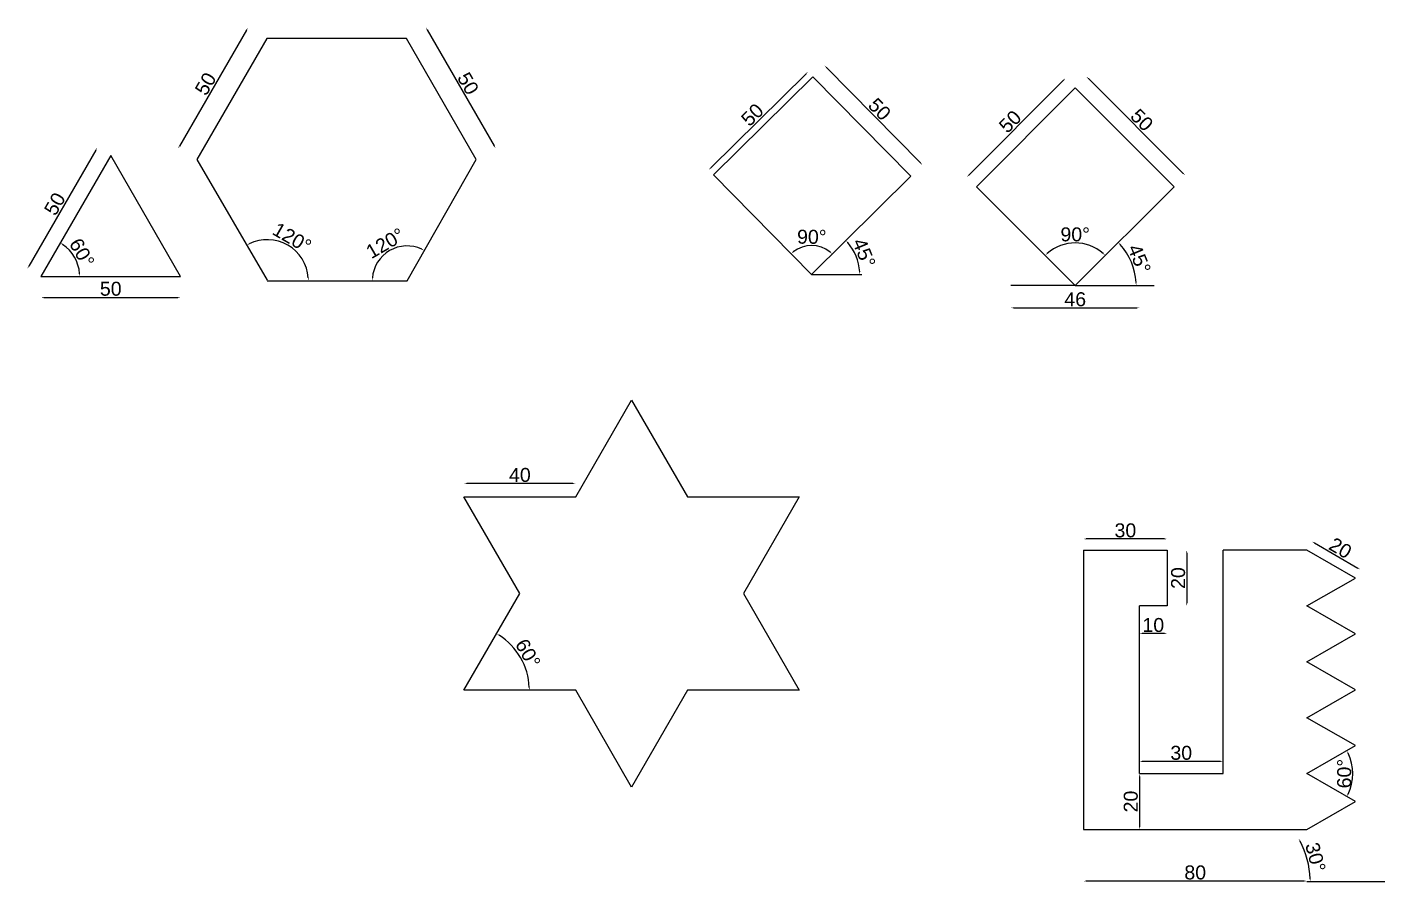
# Model space of a CAD drawing. Header units: inches. Extents: x 158 to 3269, y 262 to 1673.
# Drawn here: x 999.2 to 1487.8, y 262 to 567.9 of the extents above; entities that cross this region are included whole.
import ezdxf

# ---------------------------------------------------------------- set-up
doc = ezdxf.new("R2010")
doc.units = ezdxf.units.IN
doc.header["$MEASUREMENT"] = 0
doc.styles.get("Standard").update_dxf_attribs({"font": 'arial.ttf'})
doc.dimstyles.get("Standard").update_dxf_attribs({"dimtxt": 5, "dimasz": 1, "dimexe": 0.18, "dimexo": 0.0625, "dimgap": 0.5, "dimtad": 1, "dimtoh": 1, "dimdec": 0, "dimdsep": 46, "dimtxsty": 'Standard', "dimcen": 1, "dimse1": 1, "dimse2": 1, "dimclrt": 2, "dimadec": 0, "dimazin": 0, "dimtfac": 1, "dimtdec": 0, "dimtofl": 0, "dimtmove": 0, "dimatfit": 3, "dimfxl": 1, "dimtfillclr": 2, "dimtolj": 1, "dimtzin": 0, "dimarcsym": 0})

# ---------------------------------------------------------------- blocks, each defined once
blk = doc.blocks.new('*D45')
at = {"color": 0, "lineweight": -2, "transparency": 16777216}
blk.add_line((1023.67, 523.93), (999.67, 482.36), dxfattribs=at)
at = {"color": 0, "transparency": 16777216}
for points in [[(1023.53, 524.01), (1023.82, 523.85), (1024.17, 524.8)], [(999.53, 482.44), (999.82, 482.28), (999.17, 481.49)]]:
    blk.add_solid(points, dxfattribs=at)
at = {"layer": 'Defpoints', "color": 0, "transparency": 16777216}
for p in [(1029.03, 521.99), (999.17, 481.49), (1004.03, 478.69)]:
    blk.add_point(p, dxfattribs=at)
at = {"color": 2, "transparency": 16777216, "insert": (1009.03, 504.67), "char_height": 5, "attachment_point": 5, "rotation": 60}
blk.add_mtext('\\A1;50', dxfattribs=at)
blk = doc.blocks.new('*D46')
at = {"color": 0, "lineweight": -2, "transparency": 16777216}
blk.add_line((1005.03, 471.22), (1053.03, 471.22), dxfattribs=at)
at = {"color": 0, "transparency": 16777216}
for points in [[(1005.03, 471.39), (1005.03, 471.06), (1004.03, 471.22)], [(1053.03, 471.39), (1053.03, 471.06), (1054.03, 471.22)]]:
    blk.add_solid(points, dxfattribs=at)
at = {"layer": 'Defpoints', "color": 0, "transparency": 16777216}
for p in [(1004.03, 478.69), (1054.03, 478.69), (1054.03, 471.22)]:
    blk.add_point(p, dxfattribs=at)
at = {"color": 2, "transparency": 16777216, "insert": (1029.03, 474.27), "char_height": 5, "attachment_point": 5}
blk.add_mtext('\\A1;50', dxfattribs=at)
blk = doc.blocks.new('*D47')
at = {"color": 0, "lineweight": -2, "transparency": 16777216}
blk.add_arc((1004.03, 478.69), 13.9, 4.1215, 55.8785, dxfattribs=at)
at = {"color": 0, "transparency": 16777216}
for points in [[(1011.75, 490.06), (1011.92, 490.34), (1010.99, 490.73)], [(1018.07, 479.69), (1017.74, 479.68), (1017.94, 478.69)]]:
    blk.add_solid(points, dxfattribs=at)
at = {"layer": 'Defpoints', "color": 0, "transparency": 16777216}
for p in [(1029.03, 521.99), (1017.1, 483.44), (1004.03, 478.69), (1004.03, 478.69), (1054.03, 478.69)]:
    blk.add_point(p, dxfattribs=at)
at = {"color": 2, "transparency": 16777216, "insert": (1018.72, 487.17), "char_height": 5, "attachment_point": 5, "rotation": 300}
blk.add_mtext('\\A1;60°', dxfattribs=at)
blk = doc.blocks.new('*D48')
at = {"color": 0, "lineweight": -2, "transparency": 16777216}
blk.add_line((1077.62, 566.91), (1053.62, 525.34), dxfattribs=at)
at = {"color": 0, "transparency": 16777216}
for points in [[(1077.48, 567), (1077.76, 566.83), (1078.12, 567.78)], [(1053.48, 525.43), (1053.76, 525.26), (1053.12, 524.48)]]:
    blk.add_solid(points, dxfattribs=at)
at = {"layer": 'Defpoints', "color": 0, "transparency": 16777216}
for p in [(1084.85, 563.89), (1053.12, 524.48), (1059.85, 520.59)]:
    blk.add_point(p, dxfattribs=at)
at = {"color": 2, "transparency": 16777216, "insert": (1062.98, 547.66), "char_height": 5, "attachment_point": 5, "rotation": 60}
blk.add_mtext('\\A1;50', dxfattribs=at)
blk = doc.blocks.new('*D49')
at = {"color": 0, "lineweight": -2, "transparency": 16777216}
blk.add_line((1142.28, 567.03), (1166.28, 525.46), dxfattribs=at)
at = {"color": 0, "transparency": 16777216}
for points in [[(1142.42, 567.11), (1142.13, 566.94), (1141.78, 567.89)], [(1166.42, 525.54), (1166.13, 525.37), (1166.78, 524.59)]]:
    blk.add_solid(points, dxfattribs=at)
at = {"layer": 'Defpoints', "color": 0, "transparency": 16777216}
for p in [(1134.85, 563.89), (1166.78, 524.59), (1159.85, 520.59)]:
    blk.add_point(p, dxfattribs=at)
at = {"color": 2, "transparency": 16777216, "insert": (1156.92, 547.77), "char_height": 5, "attachment_point": 5, "rotation": 300}
blk.add_mtext('\\A1;50', dxfattribs=at)
blk = doc.blocks.new('*D50')
at = {"color": 0, "lineweight": -2, "transparency": 16777216}
blk.add_arc((1085.07, 477.17), 14.7, 3.8976, 116.2461, dxfattribs=at)
at = {"color": 0, "transparency": 16777216}
for points in [[(1078.65, 490.21), (1078.49, 490.5), (1077.69, 489.88)], [(1099.91, 478.17), (1099.57, 478.16), (1099.77, 477.17)]]:
    blk.add_solid(points, dxfattribs=at)
at = {"layer": 'Defpoints', "color": 0, "transparency": 16777216}
for p in [(1059.85, 520.59), (1096.33, 486.63), (1084.96, 477.35), (1085.07, 477.17), (1135.07, 477.17)]:
    blk.add_point(p, dxfattribs=at)
at = {"color": 2, "transparency": 16777216, "insert": (1093.93, 492.55), "char_height": 5, "attachment_point": 5, "rotation": 330.0718}
blk.add_mtext('\\A1;120°', dxfattribs=at)
blk = doc.blocks.new('*D51')
at = {"color": 0, "lineweight": -2, "transparency": 16777216}
blk.add_arc((1135.07, 477.17), 12.46, 64.887, 175.4004, dxfattribs=at)
at = {"color": 0, "transparency": 16777216}
for points in [[(1140.43, 488.6), (1140.28, 488.3), (1141.25, 487.99)], [(1122.82, 478.16), (1122.48, 478.17), (1122.61, 477.17)]]:
    blk.add_solid(points, dxfattribs=at)
at = {"layer": 'Defpoints', "color": 0, "transparency": 16777216}
for p in [(1159.85, 520.59), (1132.87, 489.43), (1085.07, 477.17), (1135.07, 477.17), (1135.07, 477.17)]:
    blk.add_point(p, dxfattribs=at)
at = {"color": 2, "transparency": 16777216, "insert": (1127.28, 490.58), "char_height": 5, "attachment_point": 5, "rotation": 30.1437}
blk.add_mtext('\\A1;120°', dxfattribs=at)
blk = doc.blocks.new('*D52')
at = {"color": 0, "lineweight": -2, "transparency": 16777216}
blk.add_arc((1279.84, 479.41), 17.26, 3.3192, 41.3302, dxfattribs=at)
at = {"color": 0, "transparency": 16777216}
for points in [[(1292.68, 490.7), (1292.93, 490.93), (1292.12, 491.55)], [(1297.24, 480.42), (1296.91, 480.41), (1297.1, 479.41)]]:
    blk.add_solid(points, dxfattribs=at)
at = {"layer": 'Defpoints', "color": 0, "transparency": 16777216}
for p in [(1315.41, 514.55), (1296.53, 483.85), (1279.84, 479.41), (1279.84, 479.41), (1297.81, 479.41)]:
    blk.add_point(p, dxfattribs=at)
at = {"color": 2, "transparency": 16777216, "insert": (1298.62, 487.13), "char_height": 5, "attachment_point": 5, "rotation": 292.3247}
blk.add_mtext('\\A1;45°', dxfattribs=at)
blk = doc.blocks.new('*D53')
at = {"color": 0, "lineweight": -2, "transparency": 16777216}
blk.add_line((1277.86, 551.29), (1243.73, 517.53), dxfattribs=at)
at = {"color": 0, "transparency": 16777216}
for points in [[(1277.74, 551.41), (1277.97, 551.17), (1278.57, 551.99)], [(1243.62, 517.65), (1243.85, 517.41), (1243.02, 516.83)]]:
    blk.add_solid(points, dxfattribs=at)
at = {"layer": 'Defpoints', "color": 0, "transparency": 16777216}
for p in [(1280.34, 550.19), (1243.02, 516.83), (1244.8, 515.03)]:
    blk.add_point(p, dxfattribs=at)
at = {"color": 2, "transparency": 16777216, "insert": (1258.65, 536.58), "char_height": 5, "attachment_point": 5, "rotation": 44.691}
blk.add_mtext('\\A1;50', dxfattribs=at)
blk = doc.blocks.new('*D54')
at = {"color": 0, "lineweight": -2, "transparency": 16777216}
blk.add_line((1285.17, 553.54), (1318.83, 519.32), dxfattribs=at)
at = {"color": 0, "transparency": 16777216}
for points in [[(1285.29, 553.65), (1285.05, 553.42), (1284.47, 554.25)], [(1318.95, 519.44), (1318.71, 519.2), (1319.53, 518.61)]]:
    blk.add_solid(points, dxfattribs=at)
at = {"layer": 'Defpoints', "color": 0, "transparency": 16777216}
for p in [(1280.34, 550.19), (1319.53, 518.61), (1315.41, 514.55)]:
    blk.add_point(p, dxfattribs=at)
at = {"color": 2, "transparency": 16777216, "insert": (1304.18, 538.57), "char_height": 5, "attachment_point": 5, "rotation": 314.5341}
blk.add_mtext('\\A1;50', dxfattribs=at)
blk = doc.blocks.new('*D55')
at = {"color": 0, "lineweight": -2, "transparency": 16777216}
blk.add_arc((1279.84, 479.41), 10.39, 50.1643, 129.0191, dxfattribs=at)
at = {"color": 0, "transparency": 16777216}
for points in [[(1273.41, 487.37), (1273.19, 487.61), (1272.55, 486.82)], [(1286.61, 487.52), (1286.39, 487.27), (1287.23, 486.72)]]:
    blk.add_solid(points, dxfattribs=at)
at = {"layer": 'Defpoints', "color": 0, "transparency": 16777216}
for p in [(1244.8, 515.03), (1315.41, 514.55), (1282.6, 489.44), (1279.84, 479.41), (1279.84, 479.41)]:
    blk.add_point(p, dxfattribs=at)
at = {"color": 2, "transparency": 16777216, "insert": (1279.94, 492.86), "char_height": 5, "attachment_point": 5, "rotation": 359.5917}
blk.add_mtext('\\A1;90°', dxfattribs=at)
blk = doc.blocks.new('*D56')
at = {"color": 0, "lineweight": -2, "transparency": 16777216}
blk.add_arc((1374.19, 475.49), 15.19, 48.7736, 131.2264, dxfattribs=at)
at = {"color": 0, "transparency": 16777216}
for points in [[(1364.3, 486.79), (1364.07, 487.03), (1363.45, 486.23)], [(1384.31, 487.03), (1384.09, 486.79), (1384.93, 486.23)]]:
    blk.add_solid(points, dxfattribs=at)
at = {"layer": 'Defpoints', "color": 0, "transparency": 16777216}
for p in [(1338.84, 510.84), (1409.55, 510.84), (1378.12, 490.16), (1374.19, 475.49), (1374.19, 475.49)]:
    blk.add_point(p, dxfattribs=at)
at = {"color": 2, "transparency": 16777216, "insert": (1374.19, 493.73), "char_height": 5, "attachment_point": 5}
blk.add_mtext('\\A1;90°', dxfattribs=at)
blk = doc.blocks.new('*D57')
at = {"color": 0, "lineweight": -2, "transparency": 16777216}
blk.add_arc((1374.19, 475.49), 21.8, 2.629, 42.371, dxfattribs=at)
at = {"color": 0, "transparency": 16777216}
for points in [[(1390.17, 490.06), (1390.41, 490.29), (1389.6, 490.9)], [(1396.13, 476.49), (1395.8, 476.48), (1395.99, 475.49)]]:
    blk.add_solid(points, dxfattribs=at)
at = {"layer": 'Defpoints', "color": 0, "transparency": 16777216}
for p in [(1409.55, 510.84), (1395.24, 481.13), (1374.19, 475.49), (1374.19, 475.49), (1402.39, 475.49)]:
    blk.add_point(p, dxfattribs=at)
at = {"color": 2, "transparency": 16777216, "insert": (1397.14, 484.99), "char_height": 5, "attachment_point": 5, "rotation": 292.5}
blk.add_mtext('\\A1;45°', dxfattribs=at)
blk = doc.blocks.new('*D58')
at = {"color": 0, "lineweight": -2, "transparency": 16777216}
blk.add_line((1370.03, 548.95), (1336.09, 515.01), dxfattribs=at)
at = {"color": 0, "transparency": 16777216}
for points in [[(1369.91, 549.07), (1370.15, 548.83), (1370.74, 549.65)], [(1335.97, 515.12), (1336.2, 514.89), (1335.38, 514.3)]]:
    blk.add_solid(points, dxfattribs=at)
at = {"layer": 'Defpoints', "color": 0, "transparency": 16777216}
for p in [(1374.19, 546.2), (1335.38, 514.3), (1338.84, 510.84)]:
    blk.add_point(p, dxfattribs=at)
at = {"color": 2, "transparency": 16777216, "insert": (1350.9, 534.14), "char_height": 5, "attachment_point": 5, "rotation": 45}
blk.add_mtext('\\A1;50', dxfattribs=at)
blk = doc.blocks.new('*D59')
at = {"color": 0, "lineweight": -2, "transparency": 16777216}
blk.add_line((1378.92, 549.52), (1412.86, 515.58), dxfattribs=at)
at = {"color": 0, "transparency": 16777216}
for points in [[(1379.04, 549.64), (1378.81, 549.4), (1378.22, 550.22)], [(1412.98, 515.69), (1412.75, 515.46), (1413.57, 514.87)]]:
    blk.add_solid(points, dxfattribs=at)
at = {"layer": 'Defpoints', "color": 0, "transparency": 16777216}
for p in [(1374.19, 546.2), (1413.57, 514.87), (1409.55, 510.84)]:
    blk.add_point(p, dxfattribs=at)
at = {"color": 2, "transparency": 16777216, "insert": (1398.05, 534.71), "char_height": 5, "attachment_point": 5, "rotation": 315}
blk.add_mtext('\\A1;50', dxfattribs=at)
blk = doc.blocks.new('*D60')
at = {"color": 0, "lineweight": -2, "transparency": 16777216}
blk.add_line((1352.19, 467.46), (1396.19, 467.46), dxfattribs=at)
at = {"color": 0, "transparency": 16777216}
for points in [[(1352.19, 467.63), (1352.19, 467.29), (1351.19, 467.46)], [(1396.19, 467.63), (1396.19, 467.29), (1397.19, 467.46)]]:
    blk.add_solid(points, dxfattribs=at)
at = {"layer": 'Defpoints', "color": 0, "transparency": 16777216}
for p in [(1351.19, 471.93), (1397.19, 471.93), (1397.19, 467.46)]:
    blk.add_point(p, dxfattribs=at)
at = {"color": 2, "transparency": 16777216, "insert": (1374.19, 470.51), "char_height": 5, "attachment_point": 5}
blk.add_mtext('\\A1;46', dxfattribs=at)
blk = doc.blocks.new('*D61')
at = {"color": 0, "lineweight": -2, "transparency": 16777216}
blk.add_line((1194.45, 404.56), (1156.45, 404.56), dxfattribs=at)
at = {"color": 0, "transparency": 16777216}
for points in [[(1156.45, 404.73), (1156.45, 404.4), (1155.45, 404.56)], [(1194.45, 404.73), (1194.45, 404.4), (1195.45, 404.56)]]:
    blk.add_solid(points, dxfattribs=at)
at = {"layer": 'Defpoints', "color": 0, "transparency": 16777216}
for p in [(1155.45, 404.56), (1155.45, 399.83), (1195.45, 399.83)]:
    blk.add_point(p, dxfattribs=at)
at = {"color": 2, "transparency": 16777216, "insert": (1175.45, 407.62), "char_height": 5, "attachment_point": 5}
blk.add_mtext('\\A1;40', dxfattribs=at)
blk = doc.blocks.new('*D62')
at = {"color": 0, "lineweight": -2, "transparency": 16777216}
blk.add_arc((1155.45, 330.54), 23.38, 2.4508, 57.5492, dxfattribs=at)
at = {"color": 0, "transparency": 16777216}
for points in [[(1167.91, 350.13), (1168.08, 350.41), (1167.14, 350.79)], [(1178.97, 331.55), (1178.64, 331.54), (1178.83, 330.54)]]:
    blk.add_solid(points, dxfattribs=at)
at = {"layer": 'Defpoints', "color": 0, "transparency": 16777216}
for p in [(1175.45, 365.18), (1177.42, 338.54), (1155.45, 330.54), (1155.45, 330.54), (1195.45, 330.54)]:
    blk.add_point(p, dxfattribs=at)
at = {"color": 2, "transparency": 16777216, "insert": (1178.34, 343.76), "char_height": 5, "attachment_point": 5, "rotation": 300}
blk.add_mtext('\\A1;60°', dxfattribs=at)
blk = doc.blocks.new('*D63')
at = {"color": 0, "lineweight": -2, "transparency": 16777216}
blk.add_arc((1457.14, 300.73), 16.4, 333.4951, 26.5049, dxfattribs=at)
at = {"color": 0, "transparency": 16777216}
for points in [[(1471.66, 307.97), (1471.96, 308.13), (1471.34, 308.93)], [(1471.96, 293.34), (1471.66, 293.5), (1471.34, 292.54)]]:
    blk.add_solid(points, dxfattribs=at)
at = {"layer": 'Defpoints', "color": 0, "transparency": 16777216}
for p in [(1474.46, 310.73), (1457.14, 300.73), (1457.14, 300.73), (1473.29, 297.89), (1474.46, 290.73)]:
    blk.add_point(p, dxfattribs=at)
at = {"color": 2, "transparency": 16777216, "insert": (1470.48, 300.73), "char_height": 5, "attachment_point": 5, "rotation": 90}
blk.add_mtext('\\A1;60°', dxfattribs=at)
blk = doc.blocks.new('*D64')
at = {"color": 0, "lineweight": -2, "transparency": 16777216}
blk.add_arc((1427.56, 262.05), 30.72, 1.8651, 28.1349, dxfattribs=at)
at = {"color": 0, "transparency": 16777216}
for points in [[(1454.5, 276.46), (1454.79, 276.62), (1454.16, 277.42)], [(1458.43, 263.06), (1458.09, 263.05), (1458.28, 262.05)]]:
    blk.add_solid(points, dxfattribs=at)
at = {"layer": 'Defpoints', "color": 0, "transparency": 16777216}
for p in [(1477.23, 290.73), (1459.91, 280.73), (1457.81, 267.39), (1459.91, 262.05), (1487.81, 262.05)]:
    blk.add_point(p, dxfattribs=at)
at = {"color": 2, "transparency": 16777216, "insert": (1460.18, 270.8), "char_height": 5, "attachment_point": 5, "rotation": 285}
blk.add_mtext('\\A1;30°', dxfattribs=at)
blk = doc.blocks.new('*D65')
at = {"color": 0, "lineweight": -2, "transparency": 16777216}
blk.add_line((1456.14, 262.26), (1378.14, 262.26), dxfattribs=at)
at = {"color": 0, "transparency": 16777216}
for points in [[(1378.14, 262.42), (1378.14, 262.09), (1377.14, 262.26)], [(1456.14, 262.42), (1456.14, 262.09), (1457.14, 262.26)]]:
    blk.add_solid(points, dxfattribs=at)
at = {"layer": 'Defpoints', "color": 0, "transparency": 16777216}
for p in [(1377.14, 280.73), (1457.14, 280.73), (1377.14, 262.26)]:
    blk.add_point(p, dxfattribs=at)
at = {"color": 2, "transparency": 16777216, "insert": (1417.14, 265.31), "char_height": 5, "attachment_point": 5}
blk.add_mtext('\\A1;80', dxfattribs=at)
blk = doc.blocks.new('*D66')
at = {"color": 0, "lineweight": -2, "transparency": 16777216}
blk.add_line((1397.14, 299.73), (1397.14, 281.73), dxfattribs=at)
at = {"color": 0, "transparency": 16777216}
for points in [[(1396.97, 299.73), (1397.31, 299.73), (1397.14, 300.73)], [(1396.97, 281.73), (1397.31, 281.73), (1397.14, 280.73)]]:
    blk.add_solid(points, dxfattribs=at)
at = {"layer": 'Defpoints', "color": 0, "transparency": 16777216}
for p in [(1397.14, 300.73), (1397.14, 280.73), (1397.14, 280.73)]:
    blk.add_point(p, dxfattribs=at)
at = {"color": 2, "transparency": 16777216, "insert": (1394.09, 290.73), "char_height": 5, "attachment_point": 5, "rotation": 90}
blk.add_mtext('\\A1;20', dxfattribs=at)
blk = doc.blocks.new('*D67')
at = {"color": 0, "lineweight": -2, "transparency": 16777216}
blk.add_line((1406.14, 350.84), (1398.14, 350.84), dxfattribs=at)
at = {"color": 0, "transparency": 16777216}
for points in [[(1398.14, 351), (1398.14, 350.67), (1397.14, 350.84)], [(1406.14, 351), (1406.14, 350.67), (1407.14, 350.84)]]:
    blk.add_solid(points, dxfattribs=at)
at = {"layer": 'Defpoints', "color": 0, "transparency": 16777216}
for p in [(1397.14, 355.79), (1407.14, 355.79), (1397.14, 350.84)]:
    blk.add_point(p, dxfattribs=at)
at = {"color": 2, "transparency": 16777216, "insert": (1402.14, 353.89), "char_height": 5, "attachment_point": 5}
blk.add_mtext('\\A1;10', dxfattribs=at)
blk = doc.blocks.new('*D68')
at = {"color": 0, "lineweight": -2, "transparency": 16777216}
blk.add_line((1414.09, 379.73), (1414.09, 361.73), dxfattribs=at)
at = {"color": 0, "transparency": 16777216}
for points in [[(1413.92, 379.73), (1414.25, 379.73), (1414.09, 380.73)], [(1413.92, 361.73), (1414.25, 361.73), (1414.09, 360.73)]]:
    blk.add_solid(points, dxfattribs=at)
at = {"layer": 'Defpoints', "color": 0, "transparency": 16777216}
for p in [(1407.14, 380.73), (1407.14, 360.73), (1414.09, 360.73)]:
    blk.add_point(p, dxfattribs=at)
at = {"color": 2, "transparency": 16777216, "insert": (1411.03, 370.73), "char_height": 5, "attachment_point": 5, "rotation": 90}
blk.add_mtext('\\A1;20', dxfattribs=at)
blk = doc.blocks.new('*D69')
at = {"color": 0, "lineweight": -2, "transparency": 16777216}
blk.add_line((1406.14, 384.72), (1378.14, 384.72), dxfattribs=at)
at = {"color": 0, "transparency": 16777216}
for points in [[(1378.14, 384.88), (1378.14, 384.55), (1377.14, 384.72)], [(1406.14, 384.88), (1406.14, 384.55), (1407.14, 384.72)]]:
    blk.add_solid(points, dxfattribs=at)
at = {"layer": 'Defpoints', "color": 0, "transparency": 16777216}
for p in [(1377.14, 384.72), (1377.14, 380.73), (1407.14, 380.73)]:
    blk.add_point(p, dxfattribs=at)
at = {"color": 2, "transparency": 16777216, "insert": (1392.14, 387.77), "char_height": 5, "attachment_point": 5}
blk.add_mtext('\\A1;30', dxfattribs=at)
blk = doc.blocks.new('*D70')
at = {"color": 0, "lineweight": -2, "transparency": 16777216}
blk.add_line((1459.78, 383.3), (1475.37, 374.3), dxfattribs=at)
at = {"color": 0, "transparency": 16777216}
for points in [[(1459.86, 383.45), (1459.69, 383.16), (1458.91, 383.8)], [(1475.45, 374.45), (1475.28, 374.16), (1476.23, 373.8)]]:
    blk.add_solid(points, dxfattribs=at)
at = {"layer": 'Defpoints', "color": 0, "transparency": 16777216}
for p in [(1457.14, 380.73), (1476.23, 373.8), (1474.46, 370.73)]:
    blk.add_point(p, dxfattribs=at)
at = {"color": 2, "transparency": 16777216, "insert": (1469.1, 381.45), "char_height": 5, "attachment_point": 5, "rotation": 330}
blk.add_mtext('\\A1;20', dxfattribs=at)
blk = doc.blocks.new('*D71')
at = {"color": 0, "lineweight": -2, "transparency": 16777216}
blk.add_line((1426.14, 305.09), (1398.14, 305.09), dxfattribs=at)
at = {"color": 0, "transparency": 16777216}
for points in [[(1398.14, 305.25), (1398.14, 304.92), (1397.14, 305.09)], [(1426.14, 305.25), (1426.14, 304.92), (1427.14, 305.09)]]:
    blk.add_solid(points, dxfattribs=at)
at = {"layer": 'Defpoints', "color": 0, "transparency": 16777216}
for p in [(1397.14, 305.09), (1397.14, 300.73), (1427.14, 300.73)]:
    blk.add_point(p, dxfattribs=at)
at = {"color": 2, "transparency": 16777216, "insert": (1412.14, 308.14), "char_height": 5, "attachment_point": 5}
blk.add_mtext('\\A1;30', dxfattribs=at)

msp = doc.modelspace()

# ---------------------------------------------------------------- linework, layer by layer
for p, q in [((1084.85, 563.89), (1059.85, 520.59)), ((1134.85, 563.89), (1084.85, 563.89)), ((1159.85, 520.59), (1134.85, 563.89)), ((1280.34, 550.19), (1244.8, 515.03)), ((1315.41, 514.55), (1280.34, 550.19)), ((1374.19, 546.2), (1338.84, 510.84)), ((1409.55, 510.84), (1374.19, 546.2)), ((1029.03, 521.99), (1004.03, 478.69)), ((1054.03, 478.69), (1029.03, 521.99)), ((1059.85, 520.59), (1084.96, 477.35)), ((1135.07, 477.17), (1159.85, 520.59)), ((1244.8, 515.03), (1279.84, 479.41)), ((1279.84, 479.41), (1315.41, 514.55)), ((1338.84, 510.84), (1374.19, 475.49)), ((1374.19, 475.49), (1409.55, 510.84)), ((1279.84, 479.41), (1297.81, 479.41)), ((1004.03, 478.69), (1054.03, 478.69)), ((1085.07, 477.17), (1135.07, 477.17)), ((1374.19, 475.49), (1351.19, 475.49)), ((1374.19, 475.49), (1374.19, 475.49)), ((1374.19, 475.49), (1402.39, 475.49)), ((1374.19, 475.49), (1397.19, 475.49)), ((1195.45, 399.83), (1215.45, 434.47)), ((1215.45, 434.47), (1235.45, 399.83)), ((1155.45, 399.83), (1195.45, 399.83)), ((1175.45, 365.18), (1155.45, 399.83)), ((1235.45, 399.83), (1275.45, 399.83)), ((1275.45, 399.83), (1255.45, 365.18)), ((1377.14, 380.73), (1377.14, 280.73)), ((1377.14, 380.73), (1407.14, 380.73)), ((1407.14, 380.73), (1407.14, 360.73)), ((1427.14, 300.73), (1427.14, 380.73)), ((1457.14, 380.73), (1427.14, 380.73)), ((1474.46, 370.73), (1457.14, 380.73)), ((1457.14, 360.73), (1474.46, 370.73)), ((1155.45, 330.54), (1175.45, 365.18)), ((1255.45, 365.18), (1275.45, 330.54)), ((1407.14, 360.73), (1397.14, 360.73)), ((1397.14, 300.73), (1397.14, 360.73)), ((1474.46, 350.73), (1457.14, 360.73)), ((1457.14, 340.73), (1474.46, 350.73)), ((1474.46, 330.73), (1457.14, 340.73)), ((1195.45, 330.54), (1155.45, 330.54)), ((1215.45, 295.9), (1195.45, 330.54)), ((1235.45, 330.54), (1215.45, 295.9)), ((1275.45, 330.54), (1235.45, 330.54)), ((1457.14, 320.73), (1474.46, 330.73)), ((1474.46, 310.73), (1457.14, 320.73)), ((1457.14, 300.73), (1474.46, 310.73)), ((1397.14, 300.73), (1427.14, 300.73)), ((1474.46, 290.73), (1457.14, 300.73)), ((1457.14, 280.73), (1474.46, 290.73)), ((1377.14, 280.73), (1457.14, 280.73)), ((1377.14, 280.73), (1397.14, 280.73)), ((1457.14, 262.05), (1485.04, 262.05))]:
    msp.add_line(p, q)

# ---------------------------------------------------------------- dimensions: what is measured, and where the dimension line sits
for p1, p2, distance, picture, middle in [((1084.85, 563.89), (1059.85, 520.59), -7.77, '*D48', (1062.98, 547.66)), ((1134.85, 563.89), (1159.85, 520.59), 8, '*D49', (1156.92, 547.77)), ((1280.34, 550.19), (1315.41, 514.55), 5.78, '*D54', (1304.18, 538.57)), ((1280.34, 550.19), (1244.8, 515.03), -2.53, '*D53', (1258.65, 536.58)), ((1374.19, 546.2), (1338.84, 510.84), -4.89, '*D58', (1350.9, 534.14)), ((1374.19, 546.2), (1409.55, 510.84), 5.69, '*D59', (1398.05, 534.71)), ((1029.03, 521.99), (1004.03, 478.69), -5.61, '*D45', (1009.03, 504.67)), ((1004.03, 478.69), (1054.03, 478.69), -7.47, '*D46', (1029.03, 474.27)), ((1407.14, 380.73), (1377.14, 380.73), -3.98, '*D69', (1392.14, 387.77)), ((1457.14, 380.73), (1474.46, 370.73), 3.54, '*D70', (1469.1, 381.45)), ((1407.14, 380.73), (1407.14, 360.73), 6.95, '*D68', (1411.03, 370.73)), ((1407.14, 355.79), (1397.14, 355.79), 4.95, '*D67', (1402.14, 353.89)), ((1427.14, 300.73), (1397.14, 300.73), -4.35, '*D71', (1412.14, 308.14)), ((1397.14, 300.73), (1397.14, 280.73), 0, '*D66', (1394.09, 290.73)), ((1457.14, 280.73), (1377.14, 280.73), 18.48, '*D65', (1417.14, 265.31))]:
    dim = msp.add_aligned_dim(p1=p1, p2=p2, distance=distance, dimstyle='Standard')
    dim.commit()
    dim.dimension.update_dxf_attribs({"geometry": picture, "text_midpoint": middle})
for base, line1, line2, picture, middle in [((1017.1, 483.44), ((1029.03, 521.99), (1004.03, 478.69)), ((1004.03, 478.69), (1054.03, 478.69)), '*D47', (1018.72, 487.17)), ((1096.33, 486.63), ((1085.07, 477.17), (1135.07, 477.17)), ((1059.85, 520.59), (1084.96, 477.35)), '*D50', (1093.93, 492.55)), ((1132.87, 489.43), ((1085.07, 477.17), (1135.07, 477.17)), ((1135.07, 477.17), (1159.85, 520.59)), '*D51', (1127.28, 490.58)), ((1282.6, 489.44), ((1279.84, 479.41), (1315.41, 514.55)), ((1244.8, 515.03), (1279.84, 479.41)), '*D55', (1279.94, 492.86)), ((1296.53, 483.85), ((1279.84, 479.41), (1297.81, 479.41)), ((1279.84, 479.41), (1315.41, 514.55)), '*D52', (1298.62, 487.13)), ((1378.12, 490.16), ((1338.84, 510.84), (1374.19, 475.49)), ((1374.19, 475.49), (1409.55, 510.84)), '*D56', (1374.19, 493.73)), ((1395.24, 481.13), ((1374.19, 475.49), (1402.39, 475.49)), ((1374.19, 475.49), (1409.55, 510.84)), '*D57', (1397.14, 484.99)), ((1177.42, 338.54), ((1195.45, 330.54), (1155.45, 330.54)), ((1155.45, 330.54), (1175.45, 365.18)), '*D62', (1178.34, 343.76)), ((1473.29, 297.89), ((1474.46, 290.73), (1457.14, 300.73)), ((1457.14, 300.73), (1474.46, 310.73)), '*D63', (1470.48, 300.73)), ((1457.81, 267.39), ((1459.91, 262.05), (1487.81, 262.05)), ((1459.91, 280.73), (1477.23, 290.73)), '*D64', (1460.18, 270.8))]:
    dim = msp.add_angular_dim_2l(base=base, line1=line1, line2=line2, dimstyle='Standard')
    dim.commit()
    dim.dimension.update_dxf_attribs({"geometry": picture, "text_midpoint": middle})
for base, p1, p2, picture, middle in [((1397.19, 467.46), (1351.19, 471.93), (1397.19, 471.93), '*D60', (1374.19, 470.51)), ((1155.45, 404.56), (1195.45, 399.83), (1155.45, 399.83), '*D61', (1175.45, 407.62))]:
    dim = msp.add_linear_dim(base=base, p1=p1, p2=p2, dimstyle='Standard')
    dim.commit()
    dim.dimension.update_dxf_attribs({"geometry": picture, "text_midpoint": middle})

doc.saveas('drawing.dxf')
